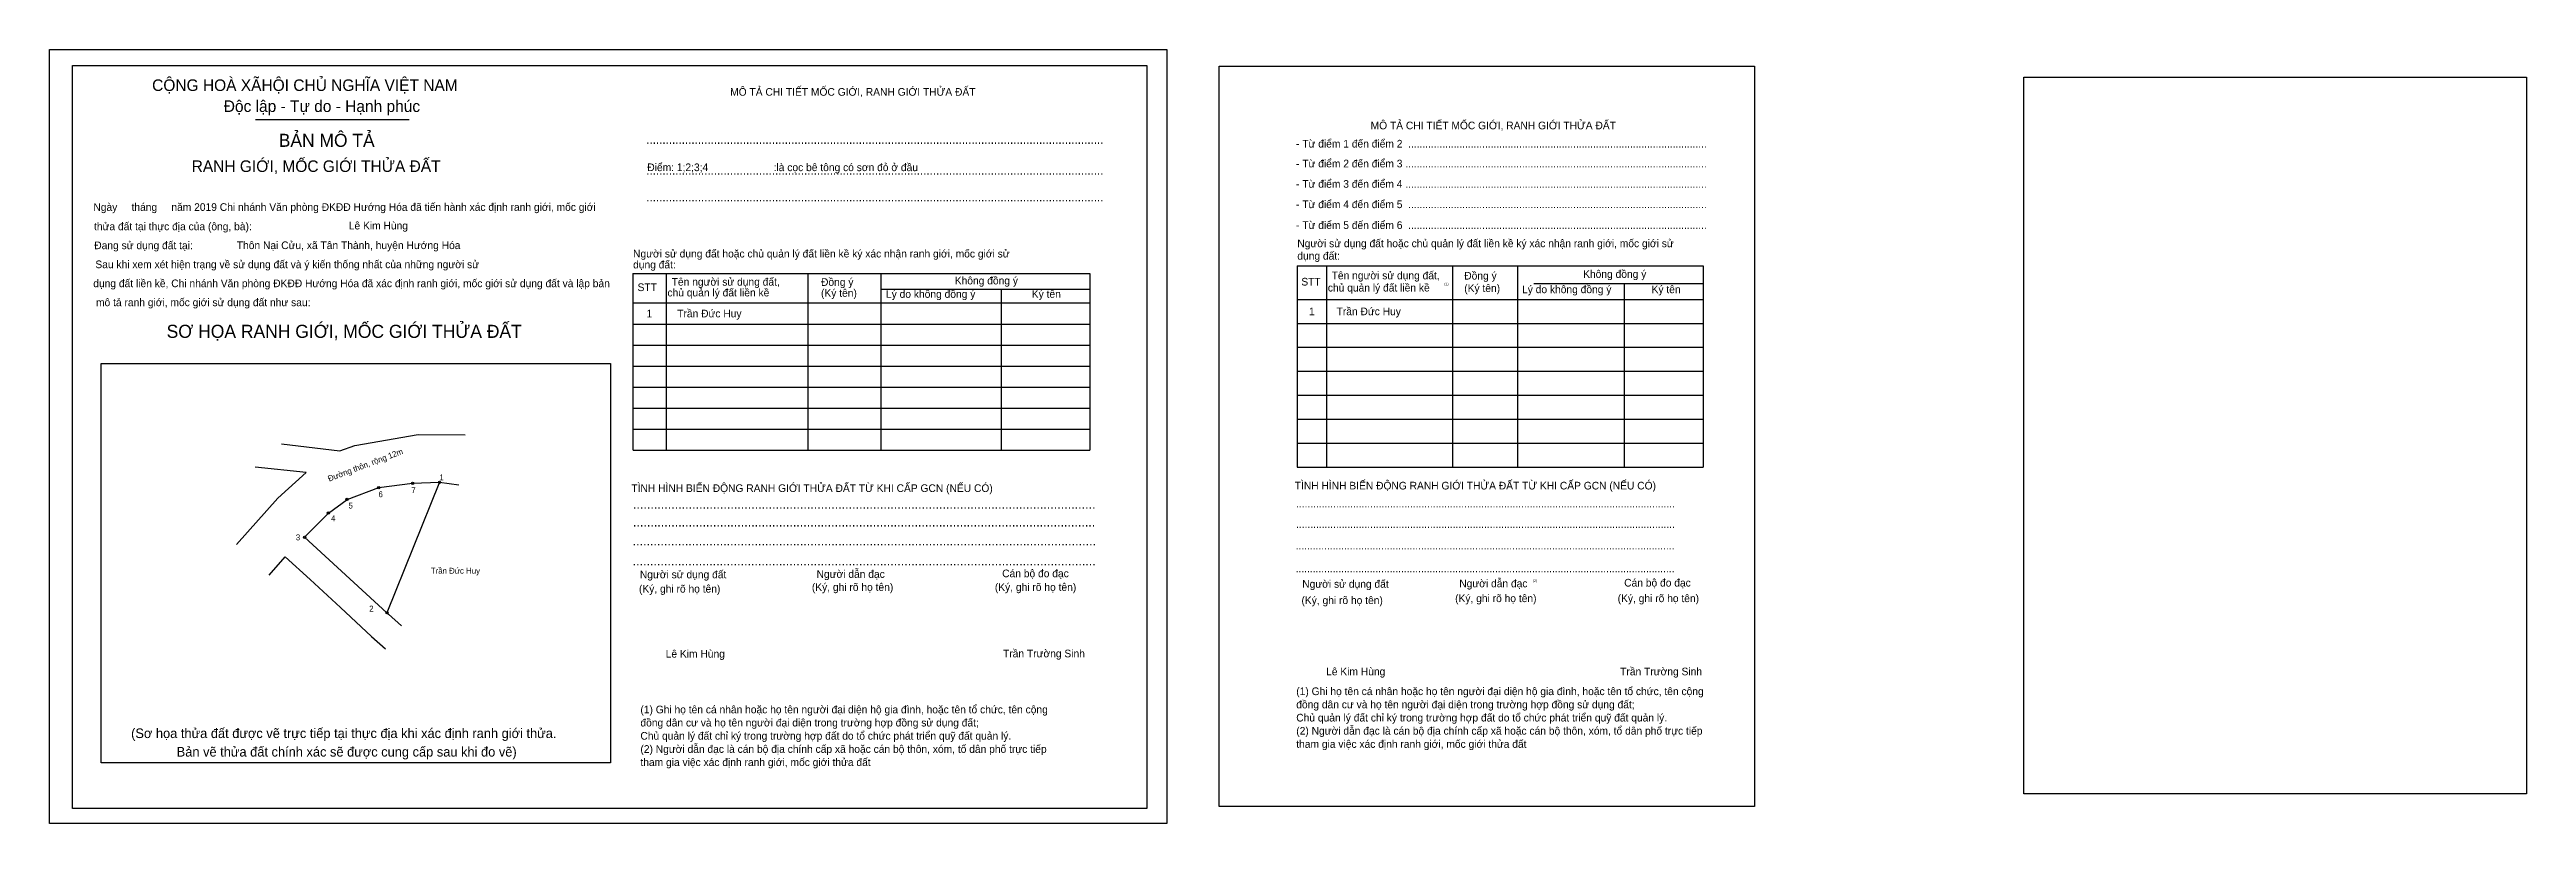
# Model space of a CAD drawing. Extents: x 129 to 541032, y 21 to 1835448.
# Drawn here: x 540495 to 541032, y 1835280 to 1835448 of the extents above.
import ezdxf

# ---------------------------------------------------------------- set-up
doc = ezdxf.new("R2010")
doc.units = 0
for name, color, linetype in [('bmtKhungInTrang1', 7, 'Continuous'), ('bmtKhungInTrang2', 7, 'Continuous'), ('bmtNoiDung', 7, 'Continuous'), ('bmtTemplate', 7, 'Continuous'), ('CanhThua', 7, 'Continuous'), ('Level 1', 7, 'Continuous'), ('Level 23', 7, 'Continuous'), ('MocDinhThua', 7, 'Continuous'), ('RauThua', 7, 'Continuous'), ('SoHieuDinhThua', 7, 'Continuous'), ('TenChuLanCan', 7, 'Continuous')]:
    doc.layers.add(name, color=color, linetype=linetype)

msp = doc.modelspace()

# ---------------------------------------------------------------- linework, layer by layer
at = {"layer": 'bmtKhungInTrang1'}
for points in [[(540495.34, 1835448.06), (540737.61, 1835448.06), (540737.61, 1835280.25), (540495.34, 1835280.25)], [(540500.35, 1835444.62), (540733.3, 1835444.62), (540733.3, 1835283.52), (540500.35, 1835283.52)]]:
    msp.add_lwpolyline(points, close=True, dxfattribs=at)
at = {"layer": 'bmtKhungInTrang2'}
msp.add_lwpolyline([(540749, 1835444.45), (540865.06, 1835444.45), (540865.06, 1835283.92), (540749, 1835283.92)], close=True, dxfattribs=at)
at = {"layer": 'bmtTemplate'}
for p, q in [((540540.03, 1835432.87), (540573.31, 1835432.87)), ((540772.28, 1835401.15), (540772.28, 1835357.51)), ((540799.59, 1835401.15), (540799.59, 1835357.51)), ((540813.63, 1835401.2), (540813.63, 1835357.51)), ((540853.95, 1835401.15), (540853.95, 1835357.51)), ((540629.04, 1835399.48), (540629.04, 1835361.17)), ((540659.77, 1835399.48), (540659.77, 1835361.17)), ((540675.58, 1835399.53), (540675.58, 1835361.17)), ((540675.58, 1835396.11), (540720.96, 1835396.11)), ((540720.96, 1835399.48), (540720.96, 1835361.17)), ((540817.19, 1835397.31), (540853.95, 1835397.31)), ((540621.88, 1835393.1), (540720.96, 1835393.1)), ((540765.92, 1835393.88), (540853.95, 1835393.88)), ((540621.88, 1835388.54), (540720.96, 1835388.54)), ((540765.92, 1835388.68), (540853.95, 1835388.68)), ((540621.88, 1835383.98), (540720.96, 1835383.98)), ((540765.92, 1835383.49), (540853.95, 1835383.49)), ((540621.88, 1835379.42), (540720.96, 1835379.42)), ((540621.88, 1835374.85), (540720.96, 1835374.85)), ((540765.92, 1835378.29), (540853.95, 1835378.29)), ((540621.88, 1835370.29), (540720.96, 1835370.29)), ((540765.92, 1835373.1), (540853.95, 1835373.1)), ((540621.88, 1835365.73), (540720.96, 1835365.73)), ((540765.92, 1835367.9), (540853.95, 1835367.9)), ((540621.88, 1835361.17), (540720.96, 1835361.17)), ((540765.92, 1835362.71), (540853.95, 1835362.71)), ((540765.92, 1835357.51), (540853.95, 1835357.51))]:
    msp.add_line(p, q, dxfattribs=at)
for points in [[(540500.35, 1835444.62), (540733.3, 1835444.62), (540733.3, 1835283.52), (540500.35, 1835283.52)], [(540923.48, 1835442.04), (541032.46, 1835442.04), (541032.46, 1835286.64), (540923.48, 1835286.64)], [(540506.52, 1835293.36), (540506.52, 1835380), (540616.96, 1835380), (540616.96, 1835293.36)]]:
    msp.add_lwpolyline(points, close=True, dxfattribs=at)
for points in [[(540765.86, 1835401.15), (540853.95, 1835401.15)], [(540765.86, 1835401.15), (540765.86, 1835357.51)], [(540621.81, 1835399.48), (540720.96, 1835399.48)], [(540621.81, 1835399.48), (540621.81, 1835361.17)], [(540701.68, 1835396.06), (540701.68, 1835361.17)], [(540836.82, 1835397.25), (540836.82, 1835357.51)]]:
    msp.add_lwpolyline(points, dxfattribs=at)
at = {"layer": 'CanhThua'}
for p, q in [((540559.85, 1835350.5), (540566.72, 1835353.08)), ((540566.72, 1835353.08), (540574.06, 1835354.02)), ((540579.9, 1835354.24), (540568.51, 1835325.92)), ((540574.06, 1835354.02), (540579.9, 1835354.24)), ((540550.64, 1835342.31), (540555.82, 1835347.56)), ((540555.82, 1835347.56), (540559.85, 1835350.5)), ((540568.51, 1835325.92), (540550.64, 1835342.31))]:
    msp.add_line(p, q, dxfattribs=at)
at = {"layer": 'Level 23'}
for p, q in [((540561.53, 1835362.21), (540575.24, 1835364.6)), ((540575.24, 1835364.6), (540585.46, 1835364.53)), ((540545.67, 1835362.53), (540558.27, 1835361.06)), ((540558.27, 1835361.06), (540561.53, 1835362.21)), ((540551, 1835356.35), (540539.92, 1835357.48)), ((540544.85, 1835350.8), (540551, 1835356.35)), ((540535.85, 1835340.74), (540544.85, 1835350.8)), ((540542.96, 1835334.07), (540546.42, 1835338.03)), ((540546.42, 1835338.03), (540551.88, 1835333.18)), ((540551.88, 1835333.18), (540558.43, 1835327.08)), ((540558.43, 1835327.08), (540565.19, 1835320.82)), ((540565.19, 1835320.82), (540568.16, 1835318.14))]:
    msp.add_line(p, q, dxfattribs=at)
at = {"layer": 'MocDinhThua'}
for centre in [(540566.72, 1835353.08), (540574.06, 1835354.02), (540579.9, 1835354.24), (540555.82, 1835347.56), (540559.85, 1835350.5), (540550.64, 1835342.31), (540568.51, 1835325.92)]:
    msp.add_circle(centre, 0.25, dxfattribs=at)
at = {"layer": 'RauThua'}
for p, q in [((540579.9, 1835354.24), (540584.09, 1835353.69)), ((540568.51, 1835325.92), (540568.82, 1835325.63)), ((540568.82, 1835325.63), (540571.64, 1835323.08))]:
    msp.add_line(p, q, dxfattribs=at)

# ---------------------------------------------------------------- texts
at = {"layer": 'bmtNoiDung'}
for s, height, p in [('Thôn Nại Cửu, xã Tân Thành, huyện Hướng Hóa', 1.6606, (540535.95, 1835404.79)), ('Lê Kim Hùng', 1.6606, (540560.23, 1835409.05)), ('1', 1.66, (540624.8, 1835389.99)), ('Trần Đức Huy ', 1.6606, (540631.45, 1835389.99)), ('1', 1.66, (540768.45, 1835390.45)), ('Trần Đức Huy ', 1.6606, (540774.43, 1835390.45)), ('Lê Kim Hùng', 1.6606, (540628.95, 1835316.21)), ('Trần Trường Sinh', 1.6606, (540702.1, 1835316.27)), ('Lê Kim Hùng', 1.6606, (540772.16, 1835312.37)), ('Trần Trường Sinh', 1.6606, (540835.93, 1835312.37))]:
    msp.add_text(s, height=height, dxfattribs=at).set_placement(p)
at = {"layer": 'bmtTemplate'}
for s, height, p in [('CỘNG HOÀ XÃHỘI CHỦ NGHĨA VIỆT NAM', 2.5119, (540517.59, 1835439.07)), ('MÔ TẢ CHI TIẾT MỐC GIỚI, RANH GIỚI THỬA ĐẤT', 1.6606, (540642.93, 1835438.04)), ('Độc lập - Tự do - Hạnh phúc', 2.5119, (540533.12, 1835434.52)), ('BẢN MÔ TẢ', 2.826, (540545.05, 1835426.96)), ('..............................................................................................................................................', 1.87913, (540624.74, 1835427.61)), ('- Từ điểm 1 đến điểm 2  .........................................................................................................', 1.65997, (540765.64, 1835426.81)), ('MÔ TẢ CHI TIẾT MỐC GIỚI, RANH GIỚI THỬA ĐẤT', 1.66, (540781.82, 1835430.76)), ('RANH GIỚI, MỐC GIỚI THỬA ĐẤT', 2.5119, (540526.16, 1835421.51)), ('Điểm: 1;2;3;4                       :là cọc bê tông có sơn đỏ ở đầu', 1.6606, (540624.96, 1835421.69)), ('- Từ điểm 2 đến điểm 3 ..........................................................................................................', 1.65997, (540765.64, 1835422.5)), ('..............................................................................................................................................', 1.87913, (540624.74, 1835420.92)), ('- Từ điểm 3 đến điểm 4 ..........................................................................................................', 1.65997, (540765.64, 1835418.09)), ('Ngày     tháng     năm 2019 Chi nhánh Văn phòng ĐKĐĐ Hướng Hóa đã tiến hành xác định ranh giới, mốc giới ', 1.6606, (540504.85, 1835413.07)), ('..............................................................................................................................................', 1.87913, (540624.74, 1835415.12)), ('- Từ điểm 4 đến điểm 5  .........................................................................................................', 1.65997, (540765.64, 1835413.67)), ('thửa đất tại thực địa của (ông, bà):', 1.6606, (540504.99, 1835408.88)), ('Đang sử dụng đất tại:', 1.6606, (540505.04, 1835404.77)), ('- Từ điểm 5 đến điểm 6  .........................................................................................................', 1.65997, (540765.64, 1835409.15)), ('Người sử dụng đất hoặc chủ quản lý đất liền kề ký xác nhận ranh giới, mốc giới sử', 1.66, (540765.92, 1835405.2)), ('Sau khi xem xét hiện trạng về sử dụng đất và ý kiến thống nhất của những người sử ', 1.6606, (540505.28, 1835400.65)), ('dụng đất:', 1.661, (540621.88, 1835400.6)), ('Người sử dụng đất hoặc chủ quản lý đất liền kề ký xác nhận ranh giới, mốc giới sử', 1.6606, (540621.88, 1835402.97)), ('dụng đất:', 1.66, (540765.92, 1835402.5)), ('dụng đất liền kề, Chi nhánh Văn phòng ĐKĐĐ Hướng Hóa đã xác định ranh giới, mốc giới sử dụng đất và lập bản', 1.6606, (540504.82, 1835396.53)), ('STT', 1.661, (540622.85, 1835395.68)), ('chủ quản lý đất liền kề', 1.6606, (540629.33, 1835394.53)), ('Tên người sử dụng đất,', 1.6606, (540630.25, 1835396.86)), ('Đồng ý', 1.661, (540662.63, 1835396.82)), ('(Ký tên)', 1.661, (540662.63, 1835394.44)), ('Lý do không đồng ý', 1.6606, (540676.72, 1835394.22)), ('Không đồng ý', 1.6606, (540691.64, 1835397.13)), ('Ký tên', 1.661, (540708.34, 1835394.22)), ('STT', 1.66, (540766.79, 1835396.89)), ('chủ quản lý đất liền kề', 1.66, (540772.54, 1835395.59)), ('Tên người sử dụng đất,', 1.66, (540773.36, 1835398.24)), ('(1)', 0.554, (540797.79, 1835396.95)), ('Đồng ý', 1.66, (540802.12, 1835398.19)), ('(Ký tên)', 1.66, (540802.12, 1835395.49)), ('Lý do không đồng ý', 1.66, (540814.65, 1835395.23)), ('Không đồng ý', 1.66, (540827.9, 1835398.55)), ('Ký tên', 1.66, (540842.74, 1835395.23)), ('mô tả ranh giới, mốc giới sử dụng đất như sau:', 1.6606, (540505.42, 1835392.41)), ('SƠ HỌA RANH GIỚI, MỐC GIỚI THỬA ĐẤT', 2.8347, (540520.73, 1835385.54)), ('TÌNH HÌNH BIẾN ĐỘNG RANH GIỚI THỬA ĐẤT TỪ KHI CẤP GCN (NẾU CÓ)', 1.6606, (540621.51, 1835352.12)), ('TÌNH HÌNH BIẾN ĐỘNG RANH GIỚI THỬA ĐẤT TỪ KHI CẤP GCN (NẾU CÓ)', 1.66, (540765.36, 1835352.67)), ('.....................................................................................................................................', 2.02979, (540621.86, 1835348.5)), ('.....................................................................................................................................', 1.66246, (540765.64, 1835348.76)), ('.....................................................................................................................................', 2.02873, (540621.86, 1835344.63)), ('.....................................................................................................................................', 1.66246, (540765.64, 1835344.34)), ('.....................................................................................................................................', 2.03385, (540621.77, 1835340.52)), ('.....................................................................................................................................', 1.66246, (540765.55, 1835339.67)), ('.....................................................................................................................................', 2.0328, (540621.77, 1835336.19)), ('(Ký, ghi rõ họ tên)', 1.6606, (540623.16, 1835330.31)), ('Người sử dụng đất', 1.6606, (540623.35, 1835333.41)), ('(Ký, ghi rõ họ tên)', 1.6606, (540660.65, 1835330.67)), ('Người dẫn đạc', 1.6606, (540661.67, 1835333.5)), ('(Ký, ghi rõ họ tên)', 1.6606, (540700.33, 1835330.67)), ('Cán bộ đo đạc', 1.6606, (540701.92, 1835333.64)), ('.....................................................................................................................................', 1.66246, (540765.55, 1835334.73)), ('Người sử dụng đất', 1.66, (540766.99, 1835331.36)), ('Người dẫn đạc', 1.66, (540801.04, 1835331.46)), ('(2)', 0.554, (540816.98, 1835332.61)), ('Cán bộ đo đạc', 1.66, (540836.8, 1835331.62)), ('(Ký, ghi rõ họ tên)', 1.66, (540766.82, 1835327.82)), ('(Ký, ghi rõ họ tên)', 1.66, (540800.14, 1835328.24)), ('(Ký, ghi rõ họ tên)', 1.66, (540835.39, 1835328.24)), ('(1) Ghi họ tên cá nhân hoặc họ tên người đại diện hộ gia đình, hoặc tên tổ chức, tên cộng', 1.66, (540765.69, 1835308.08)), ('(1) Ghi họ tên cá nhân hoặc họ tên người đại diện hộ gia đình, hoặc tên tổ chức, tên cộng', 1.66, (540623.47, 1835304.13)), ('đồng dân cư và họ tên người đại diện trong trường hợp đồng sử dụng đất;', 1.66, (540765.69, 1835305.22)), ('(Sơ họa thửa đất được vẽ trực tiếp tại thực địa khi xác định ranh giới thửa.', 2.0797, (540513.03, 1835298.77)), ('đồng dân cư và họ tên người đại diện trong trường hợp đồng sử dụng đất;', 1.66, (540623.47, 1835301.28)), ('Chủ quản lý đất chỉ ký trong trường hợp đất do tổ chức phát triển quỹ đất quản lý.', 1.66, (540623.47, 1835298.42)), ('Chủ quản lý đất chỉ ký trong trường hợp đất do tổ chức phát triển quỹ đất quản lý.', 1.66, (540765.69, 1835302.36)), ('(2) Người dẫn đạc là cán bộ địa chính cấp xã hoặc cán bộ thôn, xóm, tổ dân phố trực tiếp', 1.66, (540765.69, 1835299.51)), ('Bản vẽ thửa đất chính xác sẽ được cung cấp sau khi đo vẽ)', 2.0797, (540522.91, 1835294.75)), ('tham gia việc xác định ranh giới, mốc giới thửa đất', 1.66, (540623.47, 1835292.7)), ('(2) Người dẫn đạc là cán bộ địa chính cấp xã hoặc cán bộ thôn, xóm, tổ dân phố trực tiếp', 1.66, (540623.47, 1835295.56)), ('tham gia việc xác định ranh giới, mốc giới thửa đất', 1.66, (540765.69, 1835296.65))]:
    msp.add_text(s, height=height, dxfattribs=at).set_placement(p)
at = {"layer": 'Level 1'}
msp.add_text('Đường thôn, rộng 12m', height=1.2686, rotation=20.6018, dxfattribs=at).set_placement((540555.98, 1835354.36))
at = {"layer": 'SoHieuDinhThua'}
for s, p in [('7', (540573.8, 1835351.89)), ('1', (540579.9, 1835354.65)), ('5', (540560.17, 1835348.54)), ('6', (540566.67, 1835350.99)), ('3', (540548.75, 1835341.64)), ('4', (540556.39, 1835345.79)), ('2', (540564.66, 1835326.2))]:
    msp.add_text(s, height=1.27, dxfattribs=at).set_placement(p)
at = {"layer": 'TenChuLanCan'}
msp.add_text('Trần Đức Huy', height=1.2686, dxfattribs=at).set_placement((540578.03, 1835334.41))

doc.saveas('drawing.dxf')
